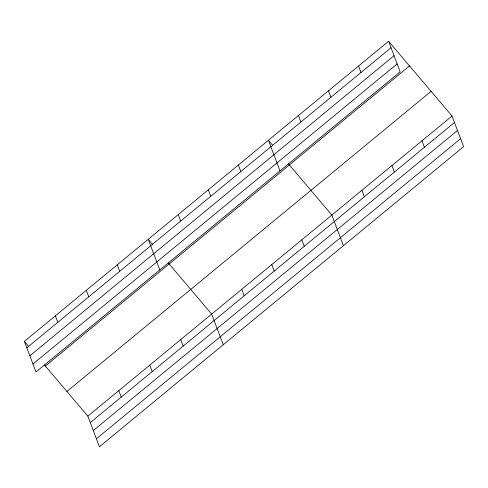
<?xml version="1.0" encoding="UTF-8"?>
<svg xmlns="http://www.w3.org/2000/svg" width="488" height="488" viewBox="0 0 488 488"><rect width="100%" height="100%" fill="white"/><g stroke="black" fill="none" stroke-linecap="round" stroke-linejoin="round"><path stroke-width="0.73" d="M388.576 41.248L400.148 71.87L35.972 371.978L24.4 341.356L388.576 41.248L452.028 116.022L463.6 146.644L99.424 446.752L87.852 416.13L44.365 364.884M26.852 347.834L391.028 47.733M29.86 355.801L394.036 55.699M32.958 364.011L397.14 63.904M45.341 366.03L409.517 65.929M66.911 391.455L431.093 91.347M87.852 416.13L452.028 116.022M90.298 422.608L454.48 122.506M93.312 430.575L457.488 130.473M96.41 438.785L460.593 138.677M272.78 145.448L268.4 140.288L279.972 170.904M288.365 163.816L331.852 215.062L343.424 245.677M152.604 244.482L148.218 239.321L159.789 269.937M168.183 262.849L211.67 314.095L223.242 344.717M24.4 341.356L28.78 346.517M421.986 140.782L424.432 147.266M358.534 66.008L360.98 72.492M391.937 165.542L394.389 172.026M328.491 90.768L330.937 97.252M361.895 190.302L364.347 196.78M298.442 115.528L300.895 122.006M301.804 239.815L304.256 246.3M238.357 165.042L240.804 171.526M271.761 264.575L274.213 271.06M208.309 189.801L210.761 196.286M241.719 289.335L244.165 295.82M178.266 214.561L180.713 221.04M180.719 339.605L183.165 346.084M117.266 264.825L119.712 271.31M149.761 365.109L152.213 371.594M86.309 290.336L88.761 296.82M118.804 390.62L121.256 397.104M55.358 315.846L57.804 322.33"/></g></svg>
